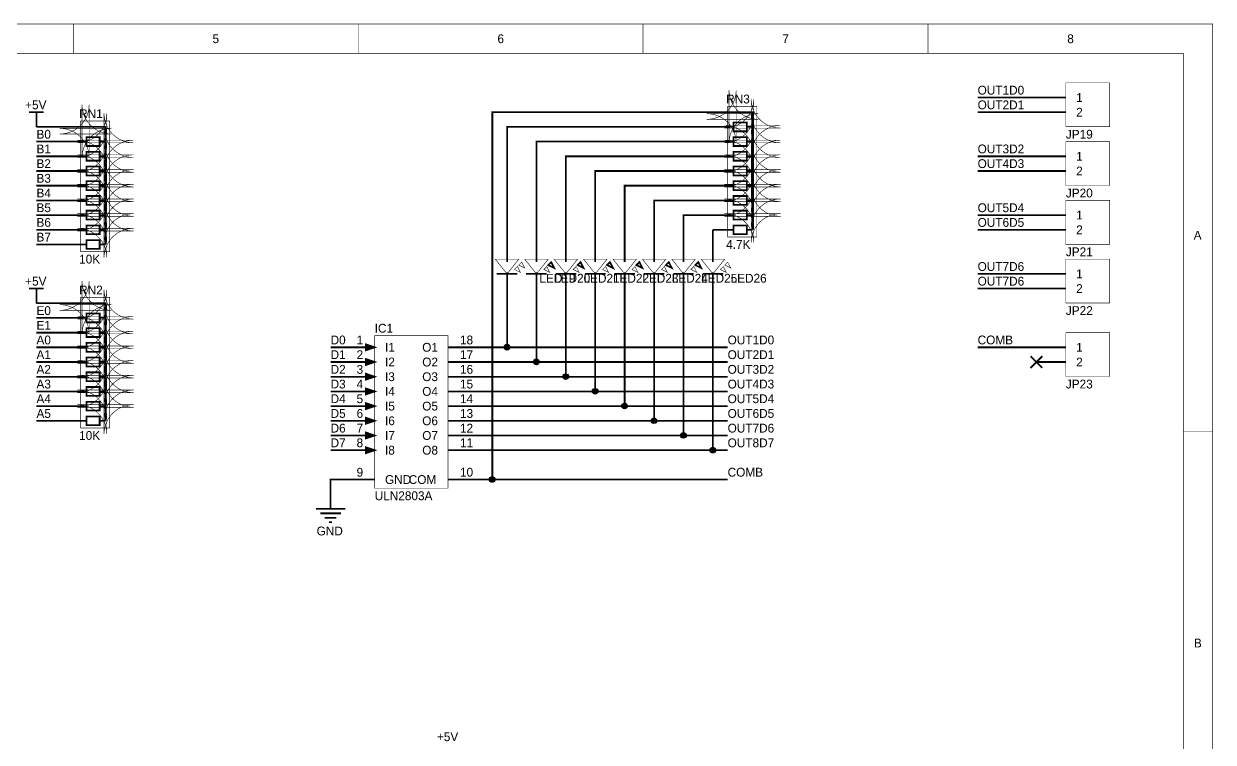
# Model space of a CAD drawing. Header units: millimetres. Extents: x 0 to 394, y 0 to 282.
# Drawn here: x 188.3 to 393.7, y 157.8 to 282 of the extents above; entities that cross this region are included whole.
import ezdxf

# ---------------------------------------------------------------- set-up
doc = ezdxf.new("R2010")
doc.units = ezdxf.units.MM
doc.layers.add('Sheet', color=255, linetype='Continuous')

msp = doc.modelspace()

# ---------------------------------------------------------------- linework, layer by layer
at = {"layer": 'Sheet'}
for points, const_width in [([(0, 281.94), (393.66, 281.94), (393.66, 0.04), (0, 0.04), (0, 281.94)], 0.0991), ([(196.85, 276.86), (196.85, 281.94)], 0.0991), ([(246.06, 276.86), (246.06, 281.94)], 0.0991), ([(295.27, 276.86), (295.27, 281.94)], 0.0991), ([(344.49, 276.86), (344.49, 281.94)], 0.0991), ([(5.08, 276.86), (388.58, 276.86), (388.58, 5.12), (5.08, 5.12), (5.08, 276.86)], 0.0991), ([(368.3, 271.78), (375.88, 271.78), (375.88, 264.2), (368.3, 264.2), (368.3, 271.78)], 0.0991), ([(363.22, 269.24), (353.06, 269.24)], 0.3), ([(368.3, 269.24), (363.22, 269.24)], 0.3), ([(309.88, 267.72), (314.92, 267.72), (314.92, 245.15), (309.88, 245.15), (309.88, 267.72)], 0.0991), ([(189.23, 266.7), (191.77, 266.7)], 0.3), ([(190.5, 264.16), (190.5, 266.7)], 0.3), ([(198.12, 265.18), (203.16, 265.18), (203.16, 242.61), (198.12, 242.61), (198.12, 265.18)], 0.0991), ([(266.7, 203.2), (269.24, 203.2), (269.24, 266.7), (307.34, 266.7)], 0.3), ([(309.88, 266.7), (307.34, 266.7)], 0.3), ([(309.88, 266.7), (314.2, 266.7), (314.2, 246.38)], 0.3), ([(310.9, 264.92), (310.9, 263.4), (313.18, 263.4), (313.18, 264.92), (310.9, 264.92)], 0.3), ([(353.06, 266.7), (363.22, 266.7)], 0.3), ([(368.3, 266.7), (363.22, 266.7)], 0.3), ([(190.5, 264.16), (195.58, 264.16)], 0.3), ([(198.12, 264.16), (195.58, 264.16)], 0.3), ([(198.12, 264.16), (202.44, 264.16), (202.44, 243.84)], 0.3), ([(307.34, 264.16), (271.78, 264.16), (271.78, 243.84)], 0.3), ([(309.88, 264.16), (307.34, 264.16)], 0.3), ([(310.9, 264.16), (309.88, 264.16)], 0.3), ([(313.18, 264.16), (314.2, 264.16)], 0.3), ([(195.58, 261.62), (190.5, 261.62)], 0.3), ([(198.12, 261.62), (195.58, 261.62)], 0.3), ([(199.14, 261.62), (198.12, 261.62)], 0.3), ([(199.14, 262.38), (199.14, 260.86), (201.42, 260.86), (201.42, 262.38), (199.14, 262.38)], 0.3), ([(201.42, 261.62), (202.44, 261.62)], 0.3), ([(307.34, 261.62), (276.86, 261.62), (276.86, 243.84)], 0.3), ([(309.88, 261.62), (307.34, 261.62)], 0.3), ([(310.9, 261.62), (309.88, 261.62)], 0.3), ([(310.9, 262.38), (310.9, 260.86), (313.18, 260.86), (313.18, 262.38), (310.9, 262.38)], 0.3), ([(313.18, 261.62), (314.2, 261.62)], 0.3), ([(368.3, 261.62), (375.88, 261.62), (375.88, 254.04), (368.3, 254.04), (368.3, 261.62)], 0.0991), ([(190.5, 259.08), (195.58, 259.08)], 0.3), ([(198.12, 259.08), (195.58, 259.08)], 0.3), ([(199.14, 259.08), (198.12, 259.08)], 0.3), ([(199.14, 259.84), (199.14, 258.32), (201.42, 258.32), (201.42, 259.84), (199.14, 259.84)], 0.3), ([(201.42, 259.08), (202.44, 259.08)], 0.3), ([(307.34, 259.08), (281.94, 259.08), (281.94, 243.84)], 0.3), ([(309.88, 259.08), (307.34, 259.08)], 0.3), ([(310.9, 259.08), (309.88, 259.08)], 0.3), ([(310.9, 259.84), (310.9, 258.32), (313.18, 258.32), (313.18, 259.84), (310.9, 259.84)], 0.3), ([(313.18, 259.08), (314.2, 259.08)], 0.3), ([(363.22, 259.08), (353.06, 259.08)], 0.3), ([(368.3, 259.08), (363.22, 259.08)], 0.3), ([(199.14, 257.3), (199.14, 255.78), (201.42, 255.78), (201.42, 257.3), (199.14, 257.3)], 0.3), ([(310.9, 257.3), (310.9, 255.78), (313.18, 255.78), (313.18, 257.3), (310.9, 257.3)], 0.3), ([(195.58, 256.54), (190.5, 256.54)], 0.3), ([(198.12, 256.54), (195.58, 256.54)], 0.3), ([(199.14, 256.54), (198.12, 256.54)], 0.3), ([(199.14, 254.76), (199.14, 253.24), (201.42, 253.24), (201.42, 254.76), (199.14, 254.76)], 0.3), ([(201.42, 256.54), (202.44, 256.54)], 0.3), ([(307.34, 256.54), (287.02, 256.54), (287.02, 243.84)], 0.3), ([(309.88, 256.54), (307.34, 256.54)], 0.3), ([(310.9, 256.54), (309.88, 256.54)], 0.3), ([(310.9, 254.76), (310.9, 253.24), (313.18, 253.24), (313.18, 254.76), (310.9, 254.76)], 0.3), ([(313.18, 256.54), (314.2, 256.54)], 0.3), ([(353.06, 256.54), (363.22, 256.54)], 0.3), ([(368.3, 256.54), (363.22, 256.54)], 0.3), ([(190.5, 254), (195.58, 254)], 0.3), ([(198.12, 254), (195.58, 254)], 0.3), ([(199.14, 254), (198.12, 254)], 0.3), ([(201.42, 254), (202.44, 254)], 0.3), ([(292.1, 243.84), (292.1, 254), (307.34, 254)], 0.3), ([(309.88, 254), (307.34, 254)], 0.3), ([(310.9, 254), (309.88, 254)], 0.3), ([(313.18, 254), (314.2, 254)], 0.3), ([(190.5, 251.46), (195.58, 251.46)], 0.3), ([(198.12, 251.46), (195.58, 251.46)], 0.3), ([(199.14, 251.46), (198.12, 251.46)], 0.3), ([(199.14, 252.22), (199.14, 250.7), (201.42, 250.7), (201.42, 252.22), (199.14, 252.22)], 0.3), ([(201.42, 251.46), (202.44, 251.46)], 0.3), ([(307.34, 251.46), (297.18, 251.46), (297.18, 243.84)], 0.3), ([(309.88, 251.46), (307.34, 251.46)], 0.3), ([(310.9, 251.46), (309.88, 251.46)], 0.3), ([(310.9, 252.22), (310.9, 250.7), (313.18, 250.7), (313.18, 252.22), (310.9, 252.22)], 0.3), ([(313.18, 251.46), (314.2, 251.46)], 0.3), ([(368.3, 251.46), (375.88, 251.46), (375.88, 243.88), (368.3, 243.88), (368.3, 251.46)], 0.0991), ([(190.5, 248.92), (195.58, 248.92)], 0.3), ([(198.12, 248.92), (195.58, 248.92)], 0.3), ([(199.14, 248.92), (198.12, 248.92)], 0.3), ([(199.14, 249.68), (199.14, 248.16), (201.42, 248.16), (201.42, 249.68), (199.14, 249.68)], 0.3), ([(201.42, 248.92), (202.44, 248.92)], 0.3), ([(302.26, 243.84), (302.26, 248.92), (307.34, 248.92)], 0.3), ([(309.88, 248.92), (307.34, 248.92)], 0.3), ([(310.9, 248.92), (309.88, 248.92)], 0.3), ([(310.9, 249.68), (310.9, 248.16), (313.18, 248.16), (313.18, 249.68), (310.9, 249.68)], 0.3), ([(313.18, 248.92), (314.2, 248.92)], 0.3), ([(363.22, 248.92), (353.06, 248.92)], 0.3), ([(368.3, 248.92), (363.22, 248.92)], 0.3), ([(195.58, 246.38), (190.5, 246.38)], 0.3), ([(198.12, 246.38), (195.58, 246.38)], 0.3), ([(199.14, 246.38), (198.12, 246.38)], 0.3), ([(199.14, 247.14), (199.14, 245.62), (201.42, 245.62), (201.42, 247.14), (199.14, 247.14)], 0.3), ([(201.42, 246.38), (202.44, 246.38)], 0.3), ([(309.88, 246.38), (307.34, 246.38)], 0.3), ([(307.34, 246.38), (307.34, 243.84)], 0.3), ([(310.9, 246.38), (309.88, 246.38)], 0.3), ([(310.9, 246.38), (309.88, 246.38)], 0.3), ([(310.9, 247.14), (310.9, 245.62), (313.18, 245.62), (313.18, 247.14), (310.9, 247.14)], 0.3), ([(313.18, 246.38), (314.2, 246.38)], 0.3), ([(353.06, 246.38), (363.22, 246.38)], 0.3), ([(368.3, 246.38), (363.22, 246.38)], 0.3), ([(199.14, 244.6), (199.14, 243.08), (201.42, 243.08), (201.42, 244.6), (199.14, 244.6)], 0.3), ([(190.5, 243.84), (195.58, 243.84)], 0.3), ([(198.12, 243.84), (195.58, 243.84)], 0.3), ([(199.14, 243.84), (198.12, 243.84)], 0.3), ([(199.14, 243.84), (198.12, 243.84)], 0.3), ([(201.42, 243.84), (202.44, 243.84)], 0.3), ([(271.78, 241.3), (271.78, 243.84)], 0.3), ([(276.86, 241.3), (276.86, 243.84)], 0.3), ([(281.94, 241.3), (281.94, 243.84)], 0.3), ([(287.02, 241.3), (287.02, 243.84)], 0.3), ([(292.1, 241.3), (292.1, 243.84)], 0.3), ([(297.18, 241.3), (297.18, 243.84)], 0.3), ([(302.26, 241.3), (302.26, 243.84)], 0.3), ([(307.34, 241.3), (307.34, 243.84)], 0.3), ([(271.78, 240.79), (271.78, 241.55)], 0.3), ([(276.86, 240.79), (276.86, 241.55)], 0.3), ([(281.94, 240.79), (281.94, 241.55)], 0.3), ([(287.02, 240.79), (287.02, 241.55)], 0.3), ([(292.1, 240.79), (292.1, 241.55)], 0.3), ([(297.18, 240.79), (297.18, 241.55)], 0.3), ([(302.26, 240.79), (302.26, 241.55)], 0.3), ([(307.34, 240.79), (307.34, 241.55)], 0.3), ([(368.3, 241.3), (375.88, 241.3), (375.88, 233.72), (368.3, 233.72), (368.3, 241.3)], 0.0991), ([(270, 238.76), (273.56, 238.76)], 0.3), ([(271.78, 238.51), (271.78, 239.01)], 0.3), ([(271.78, 238.76), (271.78, 236.22)], 0.3), ([(275.08, 238.76), (278.64, 238.76)], 0.3), ([(276.86, 238.51), (276.86, 239.01)], 0.3), ([(276.86, 238.76), (276.86, 236.22)], 0.3), ([(280.16, 238.76), (283.72, 238.76)], 0.3), ([(281.94, 238.51), (281.94, 239.01)], 0.3), ([(281.94, 238.76), (281.94, 236.22)], 0.3), ([(285.24, 238.76), (288.8, 238.76)], 0.3), ([(287.02, 238.51), (287.02, 239.01)], 0.3), ([(287.02, 238.76), (287.02, 236.22)], 0.3), ([(290.32, 238.76), (293.88, 238.76)], 0.3), ([(292.1, 238.51), (292.1, 239.01)], 0.3), ([(292.1, 238.76), (292.1, 236.22)], 0.3), ([(295.4, 238.76), (298.96, 238.76)], 0.3), ([(297.18, 238.51), (297.18, 239.01)], 0.3), ([(297.18, 238.76), (297.18, 236.22)], 0.3), ([(300.48, 238.76), (304.04, 238.76)], 0.3), ([(302.26, 238.51), (302.26, 239.01)], 0.3), ([(302.26, 238.76), (302.26, 236.22)], 0.3), ([(305.56, 238.76), (309.12, 238.76)], 0.3), ([(307.34, 238.51), (307.34, 239.01)], 0.3), ([(307.34, 238.76), (307.34, 236.22)], 0.3), ([(363.22, 238.76), (353.06, 238.76)], 0.3), ([(368.3, 238.76), (363.22, 238.76)], 0.3), ([(189.23, 236.22), (191.77, 236.22)], 0.3), ([(190.5, 233.68), (190.5, 236.22)], 0.3), ([(271.78, 236.22), (271.78, 226.06)], 0.3), ([(276.86, 236.22), (276.86, 223.52)], 0.3), ([(281.94, 236.22), (281.94, 220.98)], 0.3), ([(287.02, 236.22), (287.02, 218.44)], 0.3), ([(292.1, 236.22), (292.1, 215.9)], 0.3), ([(297.18, 236.22), (297.18, 213.36)], 0.3), ([(302.26, 236.22), (302.26, 210.82)], 0.3), ([(307.34, 236.22), (307.34, 208.28)], 0.3), ([(353.06, 236.22), (363.22, 236.22)], 0.3), ([(368.3, 236.22), (363.22, 236.22)], 0.3), ([(198.12, 234.7), (203.16, 234.7), (203.16, 212.13), (198.12, 212.13), (198.12, 234.7)], 0.0991), ([(190.5, 233.68), (195.58, 233.68)], 0.3), ([(198.12, 233.68), (195.58, 233.68)], 0.3), ([(198.12, 233.68), (202.44, 233.68), (202.44, 213.36)], 0.3), ([(195.58, 231.14), (190.5, 231.14)], 0.3), ([(198.12, 231.14), (195.58, 231.14)], 0.3), ([(199.14, 231.14), (198.12, 231.14)], 0.3), ([(199.14, 231.9), (199.14, 230.38), (201.42, 230.38), (201.42, 231.9), (199.14, 231.9)], 0.3), ([(201.42, 231.14), (202.44, 231.14)], 0.3), ([(190.5, 228.6), (195.58, 228.6)], 0.3), ([(198.12, 228.6), (195.58, 228.6)], 0.3), ([(199.14, 228.6), (198.12, 228.6)], 0.3), ([(199.14, 229.36), (199.14, 227.84), (201.42, 227.84), (201.42, 229.36), (199.14, 229.36)], 0.3), ([(201.42, 228.6), (202.44, 228.6)], 0.3), ([(248.92, 228.09), (261.58, 228.09), (261.58, 201.72), (248.92, 201.72), (248.92, 228.09)], 0.0991), ([(368.3, 228.6), (375.88, 228.6), (375.88, 221.02), (368.3, 221.02), (368.3, 228.6)], 0.0991), ([(195.58, 226.06), (190.5, 226.06)], 0.3), ([(198.12, 226.06), (195.58, 226.06)], 0.3), ([(199.14, 226.06), (198.12, 226.06)], 0.3), ([(199.14, 226.82), (199.14, 225.3), (201.42, 225.3), (201.42, 226.82), (199.14, 226.82)], 0.3), ([(201.42, 226.06), (202.44, 226.06)], 0.3), ([(241.3, 226.06), (243.84, 226.06)], 0.3), ([(248.92, 226.06), (243.84, 226.06)], 0.3), ([(261.62, 226.06), (266.7, 226.06)], 0.3), ([(266.7, 226.06), (271.78, 226.06), (309.88, 226.06)], 0.3), ([(363.22, 226.06), (353.06, 226.06)], 0.3), ([(368.3, 226.06), (363.22, 226.06)], 0.3), ([(199.14, 224.28), (199.14, 222.76), (201.42, 222.76), (201.42, 224.28), (199.14, 224.28)], 0.3), ([(362.2, 222.5), (364.24, 224.54)], 0.3), ([(362.2, 224.54), (364.24, 222.5)], 0.3), ([(190.5, 223.52), (195.58, 223.52)], 0.3), ([(198.12, 223.52), (195.58, 223.52)], 0.3), ([(199.14, 223.52), (198.12, 223.52)], 0.3), ([(199.14, 221.74), (199.14, 220.22), (201.42, 220.22), (201.42, 221.74), (199.14, 221.74)], 0.3), ([(201.42, 223.52), (202.44, 223.52)], 0.3), ([(243.84, 223.52), (241.3, 223.52)], 0.3), ([(248.92, 223.52), (243.84, 223.52)], 0.3), ([(261.62, 223.52), (266.7, 223.52)], 0.3), ([(309.88, 223.52), (276.86, 223.52), (266.7, 223.52)], 0.3), ([(368.3, 223.52), (363.22, 223.52)], 0.3), ([(190.5, 220.98), (195.58, 220.98)], 0.3), ([(198.12, 220.98), (195.58, 220.98)], 0.3), ([(199.14, 220.98), (198.12, 220.98)], 0.3), ([(201.42, 220.98), (202.44, 220.98)], 0.3), ([(241.3, 220.98), (243.84, 220.98)], 0.3), ([(248.92, 220.98), (243.84, 220.98)], 0.3), ([(261.62, 220.98), (266.7, 220.98)], 0.3), ([(266.7, 220.98), (281.94, 220.98), (309.88, 220.98)], 0.3), ([(190.5, 218.44), (195.58, 218.44)], 0.3), ([(198.12, 218.44), (195.58, 218.44)], 0.3), ([(199.14, 218.44), (198.12, 218.44)], 0.3), ([(199.14, 219.2), (199.14, 217.68), (201.42, 217.68), (201.42, 219.2), (199.14, 219.2)], 0.3), ([(201.42, 218.44), (202.44, 218.44)], 0.3), ([(243.84, 218.44), (241.3, 218.44)], 0.3), ([(248.92, 218.44), (243.84, 218.44)], 0.3), ([(261.62, 218.44), (266.7, 218.44)], 0.3), ([(309.88, 218.44), (287.02, 218.44), (266.7, 218.44)], 0.3), ([(195.58, 215.9), (190.5, 215.9)], 0.3), ([(198.12, 215.9), (195.58, 215.9)], 0.3), ([(199.14, 215.9), (198.12, 215.9)], 0.3), ([(199.14, 216.66), (199.14, 215.14), (201.42, 215.14), (201.42, 216.66), (199.14, 216.66)], 0.3), ([(201.42, 215.9), (202.44, 215.9)], 0.3), ([(241.3, 215.9), (243.84, 215.9)], 0.3), ([(248.92, 215.9), (243.84, 215.9)], 0.3), ([(261.62, 215.9), (266.7, 215.9)], 0.3), ([(266.7, 215.9), (292.1, 215.9), (309.88, 215.9)], 0.3), ([(199.14, 214.12), (199.14, 212.6), (201.42, 212.6), (201.42, 214.12), (199.14, 214.12)], 0.3), ([(190.5, 213.36), (195.58, 213.36)], 0.3), ([(198.12, 213.36), (195.58, 213.36)], 0.3), ([(199.14, 213.36), (198.12, 213.36)], 0.3), ([(199.14, 213.36), (198.12, 213.36)], 0.3), ([(201.42, 213.36), (202.44, 213.36)], 0.3), ([(243.84, 213.36), (241.3, 213.36)], 0.3), ([(248.92, 213.36), (243.84, 213.36)], 0.3), ([(261.62, 213.36), (266.7, 213.36)], 0.3), ([(309.88, 213.36), (297.18, 213.36), (266.7, 213.36)], 0.3), ([(241.3, 210.82), (243.84, 210.82)], 0.3), ([(248.92, 210.82), (243.84, 210.82)], 0.3), ([(261.62, 210.82), (266.7, 210.82)], 0.3), ([(266.7, 210.82), (302.26, 210.82), (309.88, 210.82)], 0.3), ([(388.62, 211.46), (393.7, 211.46)], 0.0991), ([(243.84, 208.28), (241.3, 208.28)], 0.3), ([(248.92, 208.28), (243.84, 208.28)], 0.3), ([(261.62, 208.28), (266.7, 208.28)], 0.3), ([(309.88, 208.28), (307.34, 208.28), (266.7, 208.28)], 0.3), ([(241.3, 200.66), (241.3, 203.2), (243.84, 203.2)], 0.3), ([(248.92, 203.2), (243.84, 203.2)], 0.3), ([(261.62, 203.2), (266.7, 203.2)], 0.3), ([(269.24, 203.2), (309.88, 203.2)], 0.3), ([(241.3, 200.66), (241.3, 198.12)], 0.3), ([(238.76, 198.12), (243.84, 198.12)], 0.3), ([(239.52, 197.36), (243.08, 197.36)], 0.3), ([(240.28, 196.6), (242.32, 196.6)], 0.3), ([(241.05, 195.83), (241.55, 195.83)], 0.3)]:
    msp.add_lwpolyline(points, dxfattribs=dict(at, const_width=const_width))
for points, const_width in [([(306.28, 266.45), (315.21, 266.45, 0.414214), (310.13, 261.37), (310.13, 270.55, 0.414214), (315.21, 265.47), (306.28, 265.47, 0.414214), (311.36, 270.55), (311.36, 261.37, 0.414214), (306.28, 266.45)], 0.0991), ([(194.52, 263.91), (203.45, 263.91, 0.414214), (198.37, 258.83), (198.37, 268.01, 0.414214), (203.45, 262.93), (194.52, 262.93, 0.414214), (199.6, 268.01), (199.6, 258.83, 0.414214), (194.52, 263.91)], 0.0991), ([(309.33, 264.41), (319.02, 264.41, 0.414214), (313.94, 259.33), (313.94, 269.03, 0.414214), (319.02, 263.95), (309.33, 263.95, 0.414214), (314.41, 269.03), (314.41, 259.33, 0.414214), (309.33, 264.41)], 0.0991), ([(197.57, 261.87), (207.26, 261.87, 0.414214), (202.18, 256.79), (202.18, 266.49, 0.414214), (207.26, 261.41), (197.57, 261.41, 0.414214), (202.65, 266.49), (202.65, 256.79, 0.414214), (197.57, 261.87)], 0.0991), ([(309.33, 261.87), (319.02, 261.87, 0.414214), (313.94, 256.79), (313.94, 266.49, 0.414214), (319.02, 261.41), (309.33, 261.41, 0.414214), (314.41, 266.49), (314.41, 256.79, 0.414214), (309.33, 261.87)], 0.0991), ([(197.57, 259.34), (207.26, 259.34, 0.414214), (202.18, 254.26), (202.18, 263.95, 0.414214), (207.26, 258.87), (197.57, 258.87, 0.414214), (202.65, 263.95), (202.65, 254.26, 0.414214), (197.57, 259.34)], 0.0991), ([(309.33, 259.34), (319.02, 259.34, 0.414214), (313.94, 254.26), (313.94, 263.95, 0.414214), (319.02, 258.87), (309.33, 258.87, 0.414214), (314.41, 263.95), (314.41, 254.26, 0.414214), (309.33, 259.34)], 0.0991), ([(197.57, 256.79), (207.26, 256.79, 0.414214), (202.18, 251.71), (202.18, 261.41, 0.414214), (207.26, 256.33), (197.57, 256.33, 0.414214), (202.65, 261.41), (202.65, 251.71, 0.414214), (197.57, 256.79)], 0.0991), ([(309.33, 256.79), (319.02, 256.79, 0.414214), (313.94, 251.71), (313.94, 261.41, 0.414214), (319.02, 256.33), (309.33, 256.33, 0.414214), (314.41, 261.41), (314.41, 251.71, 0.414214), (309.33, 256.79)], 0.0991), ([(197.57, 254.25), (207.26, 254.25, 0.414214), (202.18, 249.17), (202.18, 258.87, 0.414214), (207.26, 253.79), (197.57, 253.79, 0.414214), (202.65, 258.87), (202.65, 249.17, 0.414214), (197.57, 254.25)], 0.0991), ([(309.33, 254.25), (319.02, 254.25, 0.414214), (313.94, 249.17), (313.94, 258.87, 0.414214), (319.02, 253.79), (309.33, 253.79, 0.414214), (314.41, 258.87), (314.41, 249.17, 0.414214), (309.33, 254.25)], 0.0991), ([(197.57, 251.71), (207.26, 251.71, 0.414214), (202.18, 246.63), (202.18, 256.33, 0.414214), (207.26, 251.25), (197.57, 251.25, 0.414214), (202.65, 256.33), (202.65, 246.63, 0.414214), (197.57, 251.71)], 0.0991), ([(309.33, 251.71), (319.02, 251.71, 0.414214), (313.94, 246.63), (313.94, 256.33, 0.414214), (319.02, 251.25), (309.33, 251.25, 0.414214), (314.41, 256.33), (314.41, 246.63, 0.414214), (309.33, 251.71)], 0.0991), ([(197.57, 249.17), (207.26, 249.17, 0.414214), (202.18, 244.09), (202.18, 253.79, 0.414214), (207.26, 248.71), (197.57, 248.71, 0.414214), (202.65, 253.79), (202.65, 244.09, 0.414214), (197.57, 249.17)], 0.0991), ([(309.33, 249.17), (319.02, 249.17, 0.414214), (313.94, 244.09), (313.94, 253.79, 0.414214), (319.02, 248.71), (309.33, 248.71, 0.414214), (314.41, 253.79), (314.41, 244.09, 0.414214), (309.33, 249.17)], 0.0991), ([(197.57, 246.63), (207.26, 246.63, 0.414214), (202.18, 241.55), (202.18, 251.25, 0.414214), (207.26, 246.17), (197.57, 246.17, 0.414214), (202.65, 251.25), (202.65, 241.55, 0.414214), (197.57, 246.63)], 0.0991), ([(194.52, 233.43), (203.45, 233.43, 0.414214), (198.37, 228.35), (198.37, 237.53, 0.414214), (203.45, 232.45), (194.52, 232.45, 0.414214), (199.6, 237.53), (199.6, 228.35, 0.414214), (194.52, 233.43)], 0.0991), ([(197.57, 231.39), (207.26, 231.39, 0.414214), (202.18, 226.31), (202.18, 236.01, 0.414214), (207.26, 230.93), (197.57, 230.93, 0.414214), (202.65, 236.01), (202.65, 226.31, 0.414214), (197.57, 231.39)], 0.0991), ([(197.57, 228.85), (207.26, 228.85, 0.414214), (202.18, 223.77), (202.18, 233.47, 0.414214), (207.26, 228.39), (197.57, 228.39, 0.414214), (202.65, 233.47), (202.65, 223.77, 0.414214), (197.57, 228.85)], 0.0991), ([(197.57, 226.31), (207.26, 226.31, 0.414214), (202.18, 221.23), (202.18, 230.93, 0.414214), (207.26, 225.85), (197.57, 225.85, 0.414214), (202.65, 230.93), (202.65, 221.23, 0.414214), (197.57, 226.31)], 0.0991), ([(197.57, 223.78), (207.26, 223.78, 0.414214), (202.18, 218.7), (202.18, 228.39, 0.414214), (207.26, 223.31), (197.57, 223.31, 0.414214), (202.65, 228.39), (202.65, 218.7, 0.414214), (197.57, 223.78)], 0.0991), ([(271.53, 226.06, 1), (272.03, 226.06, 1)], 0.508), ([(197.57, 221.23), (207.26, 221.23, 0.414214), (202.18, 216.15), (202.18, 225.85, 0.414214), (207.26, 220.77), (197.57, 220.77, 0.414214), (202.65, 225.85), (202.65, 216.15, 0.414214), (197.57, 221.23)], 0.0991), ([(276.61, 223.52, 1), (277.11, 223.52, 1)], 0.508), ([(197.57, 218.69), (207.26, 218.69, 0.414214), (202.18, 213.61), (202.18, 223.31, 0.414214), (207.26, 218.23), (197.57, 218.23, 0.414214), (202.65, 223.31), (202.65, 213.61, 0.414214), (197.57, 218.69)], 0.0991), ([(197.57, 216.15), (207.26, 216.15, 0.414214), (202.18, 211.07), (202.18, 220.77, 0.414214), (207.26, 215.69), (197.57, 215.69, 0.414214), (202.65, 220.77), (202.65, 211.07, 0.414214), (197.57, 216.15)], 0.0991), ([(281.69, 220.98, 1), (282.19, 220.98, 1)], 0.508), ([(286.77, 218.44, 1), (287.27, 218.44, 1)], 0.508), ([(291.85, 215.9, 1), (292.35, 215.9, 1)], 0.508), ([(296.93, 213.36, 1), (297.43, 213.36, 1)], 0.508), ([(302.01, 210.82, 1), (302.51, 210.82, 1)], 0.508), ([(307.09, 208.28, 1), (307.59, 208.28, 1)], 0.508), ([(268.99, 203.2, 1), (269.49, 203.2, 1)], 0.508)]:
    msp.add_lwpolyline(points, format="xyb", close=True, dxfattribs=dict(at, const_width=const_width))
for points, const_width in [([(271.78, 238.76), (269.75, 241.3), (273.81, 241.3), (271.78, 238.76)], 0.0991), ([(269.75, 241.3), (273.81, 241.3), (271.78, 238.76), (269.75, 241.3)], 0.0991), ([(274.83, 239.78), (273.81, 240.28), (274.32, 240.79), (274.83, 239.78)], 0.0991), ([(273.81, 240.28), (274.32, 240.79), (274.83, 239.78), (273.81, 240.28)], 0.0991), ([(276.86, 238.76), (274.83, 241.3), (278.89, 241.3), (276.86, 238.76)], 0.0991), ([(274.83, 241.3), (278.89, 241.3), (276.86, 238.76), (274.83, 241.3)], 0.0991), ([(279.91, 239.78), (278.89, 240.28), (279.4, 240.79), (279.91, 239.78)], 0.3), ([(278.89, 240.28), (279.4, 240.79), (279.91, 239.78), (278.89, 240.28)], 0.0991), ([(281.94, 238.76), (279.91, 241.3), (283.97, 241.3), (281.94, 238.76)], 0.0991), ([(279.91, 241.3), (283.97, 241.3), (281.94, 238.76), (279.91, 241.3)], 0.0991), ([(284.99, 239.78), (283.97, 240.28), (284.48, 240.79), (284.99, 239.78)], 0.3), ([(283.97, 240.28), (284.48, 240.79), (284.99, 239.78), (283.97, 240.28)], 0.0991), ([(287.02, 238.76), (284.99, 241.3), (289.05, 241.3), (287.02, 238.76)], 0.0991), ([(284.99, 241.3), (289.05, 241.3), (287.02, 238.76), (284.99, 241.3)], 0.0991), ([(290.07, 239.78), (289.05, 240.28), (289.56, 240.79), (290.07, 239.78)], 0.3), ([(289.05, 240.28), (289.56, 240.79), (290.07, 239.78), (289.05, 240.28)], 0.0991), ([(292.1, 238.76), (290.07, 241.3), (294.13, 241.3), (292.1, 238.76)], 0.0991), ([(290.07, 241.3), (294.13, 241.3), (292.1, 238.76), (290.07, 241.3)], 0.0991), ([(295.15, 239.78), (294.13, 240.28), (294.64, 240.79), (295.15, 239.78)], 0.3), ([(294.13, 240.28), (294.64, 240.79), (295.15, 239.78), (294.13, 240.28)], 0.0991), ([(297.18, 238.76), (295.15, 241.3), (299.21, 241.3), (297.18, 238.76)], 0.0991), ([(295.15, 241.3), (299.21, 241.3), (297.18, 238.76), (295.15, 241.3)], 0.0991), ([(300.23, 239.78), (299.21, 240.28), (299.72, 240.79), (300.23, 239.78)], 0.3), ([(299.21, 240.28), (299.72, 240.79), (300.23, 239.78), (299.21, 240.28)], 0.0991), ([(302.26, 238.76), (300.23, 241.3), (304.29, 241.3), (302.26, 238.76)], 0.0991), ([(300.23, 241.3), (304.29, 241.3), (302.26, 238.76), (300.23, 241.3)], 0.0991), ([(305.31, 239.78), (304.29, 240.28), (304.8, 240.79), (305.31, 239.78)], 0.3), ([(304.29, 240.28), (304.8, 240.79), (305.31, 239.78), (304.29, 240.28)], 0.0991), ([(307.34, 238.76), (305.31, 241.3), (309.37, 241.3), (307.34, 238.76)], 0.0991), ([(305.31, 241.3), (309.37, 241.3), (307.34, 238.76), (305.31, 241.3)], 0.0991), ([(310.39, 239.78), (309.37, 240.28), (309.88, 240.79), (310.39, 239.78)], 0.0991), ([(309.37, 240.28), (309.88, 240.79), (310.39, 239.78), (309.37, 240.28)], 0.0991), ([(274.07, 239.01), (273.05, 239.52), (273.56, 240.03), (274.07, 239.01)], 0.0991), ([(273.05, 239.52), (273.56, 240.03), (274.07, 239.01), (273.05, 239.52)], 0.0991), ([(279.15, 239.01), (278.13, 239.52), (278.64, 240.03), (279.15, 239.01)], 0.0991), ([(278.13, 239.52), (278.64, 240.03), (279.15, 239.01), (278.13, 239.52)], 0.0991), ([(284.23, 239.01), (283.21, 239.52), (283.72, 240.03), (284.23, 239.01)], 0.0991), ([(283.21, 239.52), (283.72, 240.03), (284.23, 239.01), (283.21, 239.52)], 0.0991), ([(289.31, 239.01), (288.29, 239.52), (288.8, 240.03), (289.31, 239.01)], 0.0991), ([(288.29, 239.52), (288.8, 240.03), (289.31, 239.01), (288.29, 239.52)], 0.0991), ([(294.39, 239.01), (293.37, 239.52), (293.88, 240.03), (294.39, 239.01)], 0.0991), ([(293.37, 239.52), (293.88, 240.03), (294.39, 239.01), (293.37, 239.52)], 0.0991), ([(299.47, 239.01), (298.45, 239.52), (298.96, 240.03), (299.47, 239.01)], 0.0991), ([(298.45, 239.52), (298.96, 240.03), (299.47, 239.01), (298.45, 239.52)], 0.0991), ([(304.55, 239.01), (303.53, 239.52), (304.04, 240.03), (304.55, 239.01)], 0.0991), ([(303.53, 239.52), (304.04, 240.03), (304.55, 239.01), (303.53, 239.52)], 0.0991), ([(309.63, 239.01), (308.61, 239.52), (309.12, 240.03), (309.63, 239.01)], 0.0991), ([(308.61, 239.52), (309.12, 240.03), (309.63, 239.01), (308.61, 239.52)], 0.0991), ([(248.92, 226.06), (247.4, 225.55), (247.4, 226.57), (248.92, 226.06)], 0.3), ([(247.4, 226.57), (248.92, 226.06), (247.4, 225.55), (247.4, 226.57)], 0.0991), ([(248.92, 223.52), (247.4, 223.01), (247.4, 224.03), (248.92, 223.52)], 0.3), ([(247.4, 224.03), (248.92, 223.52), (247.4, 223.01), (247.4, 224.03)], 0.0991), ([(248.92, 220.98), (247.4, 220.47), (247.4, 221.49), (248.92, 220.98)], 0.3), ([(247.4, 221.49), (248.92, 220.98), (247.4, 220.47), (247.4, 221.49)], 0.0991), ([(248.92, 218.44), (247.4, 217.93), (247.4, 218.95), (248.92, 218.44)], 0.3), ([(247.4, 218.95), (248.92, 218.44), (247.4, 217.93), (247.4, 218.95)], 0.0991), ([(248.92, 215.9), (247.4, 215.39), (247.4, 216.41), (248.92, 215.9)], 0.3), ([(247.4, 216.41), (248.92, 215.9), (247.4, 215.39), (247.4, 216.41)], 0.0991), ([(248.92, 213.36), (247.4, 212.85), (247.4, 213.87), (248.92, 213.36)], 0.3), ([(247.4, 213.87), (248.92, 213.36), (247.4, 212.85), (247.4, 213.87)], 0.0991), ([(248.92, 210.82), (247.4, 210.31), (247.4, 211.33), (248.92, 210.82)], 0.3), ([(247.4, 211.33), (248.92, 210.82), (247.4, 210.31), (247.4, 211.33)], 0.0991), ([(248.92, 208.28), (247.4, 207.77), (247.4, 208.79), (248.92, 208.28)], 0.3), ([(247.4, 208.79), (248.92, 208.28), (247.4, 207.77), (247.4, 208.79)], 0.0991)]:
    msp.add_lwpolyline(points, close=True, dxfattribs=dict(at, const_width=const_width))
for centre, major_axis, ratio in [((271.76, 226.08), (0.487, 0), 0.999984), ((271.76, 226.08), (0.487, 0), 0.999984), ((271.76, 226.08), (0.487, 0), 0.999984), ((271.76, 226.08), (0.487, 0), 0.999984), ((276.84, 223.54), (0.487, 0), 0.999979), ((276.84, 223.54), (0.487, 0), 0.999979), ((276.84, 223.54), (0.487, 0), 0.999979), ((276.84, 223.54), (0.487, 0), 0.999979), ((281.92, 221), (0.487, 0), 0.999979), ((281.92, 221), (0.487, 0), 0.999979), ((281.92, 221), (0.487, 0), 0.999979), ((281.92, 221), (0.487, 0), 0.999979), ((287, 218.46), (0.487, 0), 0.999979), ((287, 218.46), (0.487, 0), 0.999979), ((287, 218.46), (0.487, 0), 0.999979), ((287, 218.46), (0.487, 0), 0.999979), ((292.08, 215.92), (0.487, 0), 0.997262), ((292.08, 215.92), (0.487, 0), 0.997262), ((292.08, 215.92), (0.487, 0), 0.997262), ((292.08, 215.92), (0.487, 0), 0.997262), ((297.16, 213.38), (0.487, 0), 0.999979), ((297.16, 213.38), (0.487, 0), 0.999979), ((297.16, 213.38), (0.487, 0), 0.999979), ((297.16, 213.38), (0.487, 0), 0.999979), ((302.24, 210.84), (0.487, 0), 0.999984), ((302.24, 210.84), (0.487, 0), 0.999984), ((302.24, 210.84), (0.487, 0), 0.999984), ((302.24, 210.84), (0.487, 0), 0.999984), ((307.32, 208.3), (0, 0.487), 0.997309), ((307.32, 208.3), (0, 0.487), 0.997309), ((307.32, 208.3), (0, 0.487), 0.997309), ((307.32, 208.3), (0, 0.487), 0.997309), ((269.22, 203.22), (0.487, 0), 0.999958), ((269.22, 203.22), (0.487, 0), 0.999958), ((269.22, 203.22), (0.487, 0), 0.999958), ((269.22, 203.22), (0.487, 0), 0.999958)]:
    msp.add_ellipse(centre, major_axis=major_axis, ratio=ratio, dxfattribs=at)
for points in [[(247.35, 225.48), (249.08, 226.06), (247.35, 226.64)], [(247.35, 222.94), (249.08, 223.52), (247.35, 224.1)], [(247.35, 220.4), (249.08, 220.98), (247.35, 221.56)], [(247.35, 217.86), (249.08, 218.44), (247.35, 219.02)], [(247.35, 215.32), (249.08, 215.9), (247.35, 216.48)], [(247.35, 212.78), (249.08, 213.36), (247.35, 213.94)], [(247.35, 210.24), (249.08, 210.82), (247.35, 211.4)], [(247.35, 207.7), (249.08, 208.28), (247.35, 208.86)]]:
    msp.add_solid(points, dxfattribs=at)

# ---------------------------------------------------------------- texts
for s, height, p in [('5', 1.52, (220.91, 278.64)), ('6', 1.52, (270.12, 278.64)), ('7', 1.52, (319.33, 278.64)), ('8', 1.52, (368.54, 278.64)), ('OUT1D0', 1.524, (353.06, 269.75)), ('RN3', 1.524, (309.63, 268.22)), ('1', 1.52, (370.08, 268.48)), ('+5V', 1.524, (188.55, 267.21)), ('RN1', 1.524, (197.87, 265.68)), ('OUT2D1', 1.524, (353.06, 267.21)), ('2', 1.52, (370.08, 265.94)), ('B0', 1.524, (190.5, 262.13)), ('JP19', 1.524, (368.3, 262.13)), ('B1', 1.524, (190.5, 259.59)), ('OUT3D2', 1.524, (353.06, 259.59)), ('1', 1.52, (370.08, 258.32)), ('B2', 1.524, (190.5, 257.05)), ('OUT4D3', 1.524, (353.06, 257.05)), ('2', 1.52, (370.08, 255.78)), ('B3', 1.524, (190.5, 254.51)), ('B4', 1.524, (190.5, 251.97)), ('JP20', 1.524, (368.3, 251.97)), ('B5', 1.524, (190.5, 249.43)), ('OUT5D4', 1.524, (353.06, 249.43)), ('1', 1.52, (370.08, 248.16)), ('B6', 1.524, (190.5, 246.89)), ('OUT6D5', 1.524, (353.06, 246.89)), ('2', 1.52, (370.08, 245.62)), ('B7', 1.524, (190.5, 244.35)), ('4.7K', 1.524, (309.63, 243.08)), ('A', 1.52, (390.38, 244.67)), ('JP21', 1.524, (368.3, 241.81)), ('10K', 1.524, (197.87, 240.54)), ('OUT7D6', 1.524, (353.06, 239.27)), ('LED19', 1.524, (277.37, 237.24)), ('LED20', 1.524, (279.91, 237.24)), ('LED21', 1.524, (284.99, 237.24)), ('LED22', 1.524, (290.07, 237.24)), ('LED23', 1.524, (295.15, 237.24)), ('LED24', 1.524, (300.23, 237.24)), ('LED25', 1.524, (305.31, 237.24)), ('LED26', 1.524, (310.39, 237.24)), ('1', 1.52, (370.08, 238)), ('+5V', 1.524, (188.55, 236.73)), ('RN2', 1.524, (197.87, 235.2)), ('OUT7D6', 1.524, (353.06, 236.73)), ('2', 1.52, (370.08, 235.46)), ('E0', 1.524, (190.5, 231.65)), ('JP22', 1.524, (368.3, 231.65)), ('E1', 1.524, (190.5, 229.11)), ('IC1', 1.524, (248.92, 228.6)), ('A0', 1.524, (190.5, 226.57)), ('D0', 1.524, (241.3, 226.57)), ('1', 1.52, (245.79, 226.57)), ('18', 1.524, (263.65, 226.57)), ('OUT1D0', 1.524, (309.88, 226.57)), ('COMB', 1.524, (353.06, 226.57)), ('I1', 1.524, (250.7, 225.3)), ('O1', 1.524, (257.13, 225.3)), ('1', 1.52, (370.08, 225.3)), ('A1', 1.524, (190.5, 224.03)), ('D1', 1.524, (241.3, 224.03)), ('2', 1.52, (245.79, 224.03)), ('I2', 1.524, (250.7, 222.76)), ('O2', 1.524, (257.13, 222.76)), ('17', 1.524, (263.65, 224.03)), ('OUT2D1', 1.524, (309.88, 224.03)), ('2', 1.52, (370.08, 222.76)), ('A2', 1.524, (190.5, 221.49)), ('D2', 1.524, (241.3, 221.49)), ('3', 1.52, (245.79, 221.49)), ('16', 1.524, (263.65, 221.49)), ('OUT3D2', 1.524, (309.88, 221.49)), ('A3', 1.524, (190.5, 218.95)), ('D3', 1.524, (241.3, 218.95)), ('4', 1.52, (245.79, 218.95)), ('I3', 1.524, (250.7, 220.22)), ('O3', 1.524, (257.13, 220.22)), ('15', 1.524, (263.65, 218.95)), ('OUT4D3', 1.524, (309.88, 218.95)), ('JP23', 1.524, (368.3, 218.95)), ('A4', 1.524, (190.5, 216.41)), ('D4', 1.524, (241.3, 216.41)), ('5', 1.52, (245.79, 216.41)), ('I4', 1.524, (250.7, 217.68)), ('O4', 1.524, (257.13, 217.68)), ('14', 1.524, (263.65, 216.41)), ('OUT5D4', 1.524, (309.88, 216.41)), ('I5', 1.524, (250.7, 215.14)), ('O5', 1.524, (257.13, 215.14)), ('A5', 1.524, (190.5, 213.87)), ('D5', 1.524, (241.3, 213.87)), ('6', 1.52, (245.79, 213.87)), ('I6', 1.524, (250.7, 212.6)), ('O6', 1.524, (257.13, 212.6)), ('13', 1.524, (263.65, 213.87)), ('OUT6D5', 1.524, (309.88, 213.87)), ('10K', 1.524, (197.87, 210.06)), ('D6', 1.524, (241.3, 211.33)), ('7', 1.52, (245.79, 211.33)), ('O7', 1.524, (257.13, 210.06)), ('12', 1.524, (263.65, 211.33)), ('OUT7D6', 1.524, (309.88, 211.33)), ('D7', 1.524, (241.3, 208.79)), ('8', 1.52, (245.79, 208.79)), ('I7', 1.524, (250.7, 210.06)), ('11', 1.524, (263.65, 208.79)), ('OUT8D7', 1.524, (309.88, 208.79)), ('I8', 1.524, (250.7, 207.52)), ('O8', 1.524, (257.13, 207.52)), ('9', 1.52, (245.79, 203.71)), ('GND', 1.524, (250.7, 202.44)), ('COM', 1.524, (254.8, 202.44)), ('10', 1.524, (263.65, 203.71)), ('COMB', 1.524, (309.88, 203.71)), ('ULN2803A', 1.524, (248.92, 199.64)), ('GND', 1.524, (238.89, 193.55)), ('B', 1.52, (390.42, 174.18)), ('+5V', 1.524, (259.67, 157.99))]:
    msp.add_text(s, height=height, dxfattribs=at).set_placement(p)

doc.saveas('drawing.dxf')
